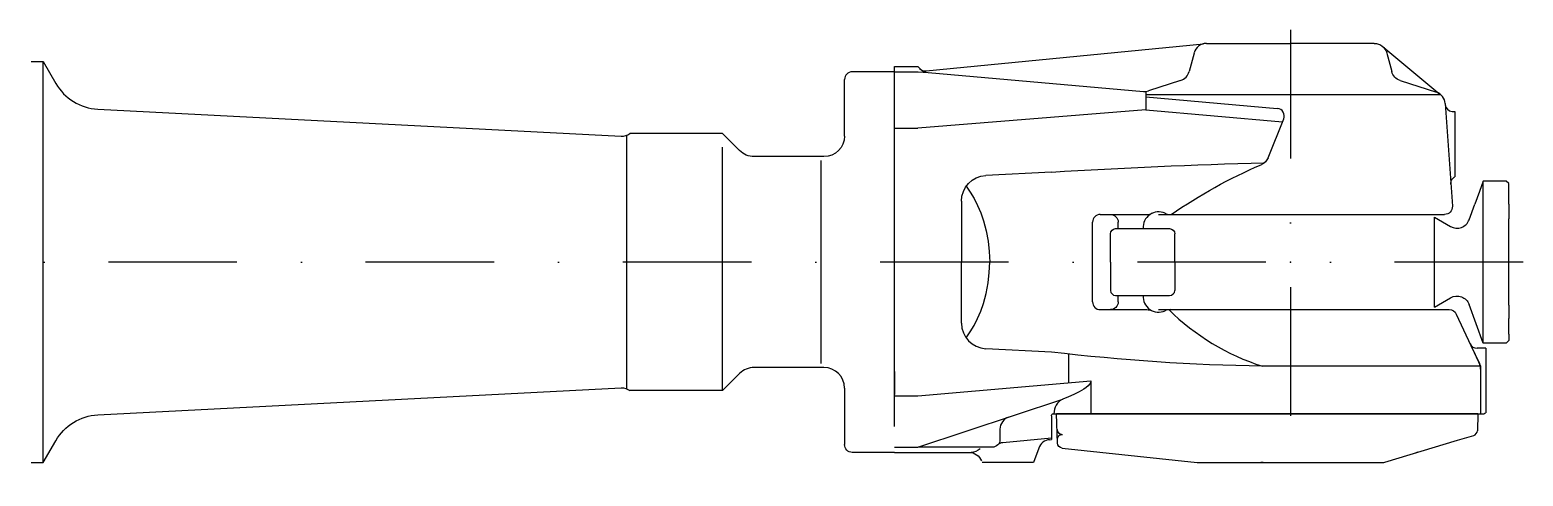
# Model space of a CAD drawing. Extents: x 980 to 2346, y 1056 to 1889.
# Drawn here: x 1765 to 2346, y 1417 to 1590 of the extents above; entities that cross this region are included whole.
import ezdxf

# ---------------------------------------------------------------- set-up
doc = ezdxf.new("R2010")
doc.units = 0
doc.header["$LTSCALE"] = 100
for name, pattern in [('DASHDOT', [1, 0.5, -0.25, 0, -0.25]), ('GEN7', [15, 10, -2.5, 0, -2.5]), ('PHANTOM', [2.5, 1.25, -0.25, 0.25, -0.25, 0.25, -0.25])]:
    doc.linetypes.add(name, pattern=pattern)
doc.layers.get('0').update_dxf_attribs({"linetype": 'CONTINUOUS'})
doc.layers.add('7', color=4, linetype='GEN7')

msp = doc.modelspace()

# ---------------------------------------------------------------- linework, layer by layer
at = {"linetype": 'CONTINUOUS'}
for p, q in [((2113.24, 1574.308), (2221.25, 1584.878)), ((2217.51, 1581.288), (2215.58, 1574.098)), ((2222.34, 1584.998), (2255, 1584.998)), ((2287.66, 1584.998), (2255, 1584.998)), ((2290.6, 1584.108), (2313.17, 1565.338)), ((2292.49, 1581.288), (2294.42, 1574.098)), ((1765, 1577.998), (1769.71, 1577.998)), ((1769.71, 1421.998), (1769.71, 1577.998)), ((1769.71, 1577.998), (1774.58, 1569.478)), ((2101, 1499.998), (2101, 1575.998)), ((2101, 1575.998), (2110, 1575.998)), ((2110, 1575.998), (2110.9, 1575.098)), ((2081.5, 1548.998), (2081.5, 1570.998)), ((2101, 1573.998), (2084.5, 1573.998)), ((2101, 1573.998), (2109.79, 1573.998)), ((2110.21, 1573.978), (2114, 1573.648)), ((2114, 1573.648), (2197.78, 1566.318)), ((2212.3, 1570.638), (2199.77, 1566.548)), ((2297.7, 1570.638), (2311.8, 1566.038)), ((2101, 1435.998), (2101, 1563.998)), ((2198.8, 1566.338), (2198.8, 1559.208)), ((2313.6, 1564.998), (2198.8, 1564.998)), ((2198.8, 1564.228), (2249.91, 1559.758)), ((1790.91, 1559.428), (1994.6, 1548.928)), ((2198.8, 1559.208), (2110, 1551.998)), ((2198.8, 1559.208), (2251.99, 1554.548)), ((2315.23, 1561.638), (2318.03, 1521.708)), ((2318.25, 1558.498), (2319, 1558.498)), ((2319, 1558.498), (2319, 1533.138)), ((2101, 1551.998), (2110, 1551.998)), ((2246.33, 1540.558), (2252.43, 1555.638)), ((1996.79, 1450.698), (1996.79, 1549.298)), ((2034, 1549.998), (1997.96, 1549.998)), ((2034, 1549.998), (2040.66, 1543.338)), ((2034, 1449.998), (2034, 1544.638)), ((2073.5, 1540.998), (2046.31, 1540.998)), ((2072.45, 1460.498), (2072.45, 1539.498)), ((2162, 1534.998), (2136.48, 1533.678)), ((2330, 1531.498), (2328.54, 1527.498)), ((2330, 1499.998), (2330, 1531.498)), ((2339, 1531.498), (2330, 1531.498)), ((2340, 1530.498), (2339, 1531.498)), ((2340, 1527.498), (2340, 1530.498)), ((2127, 1523.688), (2127, 1499.998)), ((2324.54, 1516.478), (2326.72, 1522.498)), ((2328.54, 1527.498), (2326.72, 1522.498)), ((2340, 1522.498), (2340, 1527.498)), ((2340, 1522.498), (2340, 1516.748)), ((2181, 1518.498), (2199.13, 1518.498)), ((2203.71, 1518.498), (2315.03, 1518.498)), ((2311.05, 1482.498), (2311.05, 1517.498)), ((2311.05, 1517.498), (2317.34, 1513.858)), ((2340, 1483.248), (2340, 1516.748)), ((2178, 1499.998), (2178, 1515.498)), ((2185, 1499.998), (2185, 1510.998)), ((2187, 1512.998), (2208, 1512.998)), ((2188, 1512.998), (2188, 1515.498)), ((2210, 1499.998), (2210, 1510.998)), ((2127, 1476.298), (2127, 1499.998)), ((2178, 1484.498), (2178, 1499.998)), ((2185, 1499.998), (2185, 1488.998)), ((2210, 1499.998), (2210, 1488.998)), ((2330, 1468.498), (2330, 1499.998)), ((2187, 1486.998), (2208, 1486.998)), ((2188, 1484.498), (2188, 1486.998)), ((2311.05, 1482.498), (2317.34, 1486.128)), ((2330, 1468.498), (2324.54, 1483.508)), ((2340, 1483.248), (2340, 1477.998)), ((2181, 1481.498), (2199.13, 1481.498)), ((2203.71, 1481.498), (2316.83, 1481.498)), ((2319.55, 1479.758), (2325.27, 1467.498)), ((2340, 1471.998), (2340, 1477.998)), ((2340, 1471.998), (2340, 1469.498)), ((2162, 1464.998), (2136.48, 1466.318)), ((2325.27, 1467.498), (2328.53, 1460.498)), ((2325.59, 1466.798), (2329, 1459.498)), ((2331, 1466.498), (2327.65, 1466.498)), ((2339, 1468.498), (2330, 1468.498)), ((2331, 1466.498), (2331, 1441.318)), ((2340, 1469.498), (2339, 1468.498)), ((2073.5, 1458.998), (2046.31, 1458.998)), ((2168.68, 1464.228), (2168.68, 1453.098)), ((2329, 1459.498), (2244.13, 1459.498)), ((2329, 1459.498), (2329, 1440.998)), ((2034, 1449.998), (2040.66, 1456.648)), ((2101, 1457.498), (2101, 1448.498)), ((2110, 1447.998), (2177.29, 1453.848)), ((2177.29, 1453.848), (2177.29, 1440.998)), ((1790.91, 1440.558), (1994.6, 1451.058)), ((2034, 1449.998), (1997.96, 1449.998)), ((2081.5, 1450.998), (2081.5, 1428.998)), ((2101, 1447.998), (2110, 1447.998)), ((2110, 1427.998), (2166.51, 1446.718)), ((2162, 1440.198), (2162, 1430.998)), ((2162.8, 1440.998), (2255, 1440.998)), ((2328, 1440.998), (2164, 1440.998)), ((2164.4, 1429.568), (2164, 1440.998)), ((2255, 1440.998), (2328, 1440.998)), ((2321, 1440.998), (2330.34, 1440.998)), ((2328, 1440.998), (2327.77, 1434.428)), ((1769.71, 1421.998), (1774.58, 1430.508)), ((2142, 1434.988), (2142, 1430.998)), ((2143.09, 1429.878), (2161.98, 1431.698)), ((2161.28, 1430.928), (2162, 1430.998)), ((2291.7, 1422.208), (2320.05, 1430.688)), ((2320.07, 1430.698), (2326.35, 1432.578)), ((2101, 1425.998), (2084.5, 1425.998)), ((2101, 1427.998), (2110, 1427.998)), ((2101, 1425.998), (2130.77, 1425.998)), ((2139, 1427.998), (2110.13, 1427.998)), ((2157.06, 1427.658), (2155, 1421.998)), ((2166.18, 1427.658), (2218.73, 1422.018)), ((1765, 1421.998), (1769.71, 1421.998)), ((2155, 1421.998), (2135, 1421.998)), ((2219.27, 1421.998), (2255, 1421.998)), ((2244.44, 1421.998), (2243.5, 1421.998)), ((2255, 1421.998), (2290.27, 1421.998))]:
    msp.add_line(p, q, dxfattribs=at)
at = {"linetype": 'PHANTOM'}
msp.add_line((2101, 1427.998), (2101.25, 1427.998), dxfattribs=at)
at = {"linetype": 'CONTINUOUS'}
for points in [[(2128.82, 1529.448, 0), (2130.44, 1527.158, 0), (2131.94, 1524.658, 0), (2133.31, 1521.958, 0), (2134.53, 1519.088, 0), (2135.57, 1516.078, 0), (2136.63, 1512.158, 0), (2137.38, 1508.128, 0), (2137.84, 1504.048, 0), (2138, 1499.998, 0)], [(2128.82, 1470.548, 0), (2130.44, 1472.828, 0), (2131.94, 1475.328, 0), (2133.31, 1478.028, 0), (2134.53, 1480.898, 0), (2135.57, 1483.908, 0), (2136.63, 1487.828, 0), (2137.38, 1491.858, 0), (2137.84, 1495.938, 0), (2138, 1499.998, 0)], [(2177.29, 1453.848, 0), (2177.32, 1453.458, 0), (2177.18, 1453.008, 0), (2176.84, 1452.468, 0), (2176.28, 1451.878, 0), (2175.52, 1451.228, 0), (2174.56, 1450.548, 0), (2172.81, 1449.498, 0), (2170.79, 1448.468, 0), (2168.64, 1447.528, 0), (2166.51, 1446.718, 0)]]:
    msp.add_polyline3d(points, dxfattribs=at)
for centre, radius, start, end in [((2222.34, 1579.998), 5, 90, 165), ((2112.94, 1577.298), 3, 221.94, 275.5857), ((2114.43, 1578.638), 5, 225, 265), ((1791.94, 1579.408), 20, 209.745, 267.0492), ((2084.5, 1570.998), 3, 90, 180), ((2210.75, 1575.388), 5, 288.0605, 345), ((2198.22, 1571.298), 5, 265, 288.0605), ((2310.25, 1561.288), 5, 4, 71.94), ((2249.65, 1556.768), 3, 337.9818, 85), ((2318.25, 1561.498), 3, 184, 265.1801), ((2318.25, 1561.498), 3, 265.1801, 270), ((1994.86, 1553.928), 5, 267.0492, 308.1614), ((2181, 1515.498), 3, 90, 180), ((2203.71, 1513.498), 6, 65.38, 184.278), ((2199.13, 1523.498), 5, 270, 294.62), ((2208.29, 1523.498), 5, 245.38, 270), ((2319.84, 1518.188), 5, 240, 340), ((2187, 1488.998), 2, 180, 270), ((2208, 1488.998), 2, 270, 0), ((2181, 1484.498), 3, 180, 270), ((2203.71, 1486.498), 6, 174.829, 294.62), ((2137, 1476.298), 10, 180, 267.0392), ((2208.29, 1476.498), 5, 90, 114.62), ((2272.12, 1547.078), 91.95, 225.502, 252.277), ((2327.65, 1469.498), 3, 205, 270), ((2046.31, 1450.998), 8, 90, 135), ((2073.5, 1450.998), 8, 360, 90), ((2324, 1458.388), 5, 0, 25), ((2169.12, 1441.178), 6.119, 115.211, 181.719), ((2147, 1434.988), 5, 108.328, 180), ((2161.76, 1425.948), 5, 95.492, 160), ((2166.21, 1434.998), 2, 182, 270), ((2325.77, 1434.498), 2, 286.6761, 358), ((2302.89, 1428.688), 3, 286.6761, 302.1949), ((2219.27, 1426.998), 5, 263.8845, 270), ((2290.27, 1426.998), 5, 270, 286.6761)]:
    msp.add_arc(centre, radius, start, end, dxfattribs=at)
at = {"linetype": 'CONTINUOUS', "extrusion": (4.85601e-15, 5.89871e-15, -1)}
msp.add_arc((-2287.66, 1579.998), 5, 90, 165, dxfattribs=at)
at = {"linetype": 'CONTINUOUS', "extrusion": (-6.26311e-14, -1.46103e-12, -1)}
msp.add_arc((-2109.79, 1568.998), 5, 90, 94.891, dxfattribs=at)
at = {"linetype": 'CONTINUOUS', "extrusion": (-2.11399e-15, -2.40546e-15, -1)}
msp.add_arc((-2299.25, 1575.388), 5, 288.0605, 345, dxfattribs=at)
at = {"linetype": 'CONTINUOUS', "extrusion": (-4.44089e-16, 5.55112e-16, -1)}
msp.add_arc((-2073.5, 1548.998), 8, 180, 270, dxfattribs=at)
at = {"linetype": 'CONTINUOUS', "extrusion": (6.67289e-15, 1.60934e-14, -1)}
msp.add_arc((-2046.31, 1548.998), 8, 270, 315, dxfattribs=at)
at = {"linetype": 'CONTINUOUS', "extrusion": (-1.23986e-14, 1.20929e-14, -1)}
msp.add_arc((-2241.69, 1542.428), 5, 202.018, 246.905, dxfattribs=at)
at = {"linetype": 'CONTINUOUS', "extrusion": (3.51287e-16, -1.2965e-14, -1)}
msp.add_arc((-2313.06, -976.106), 2515.64, 86.557, 88.448, dxfattribs=at)
at = {"linetype": 'CONTINUOUS', "extrusion": (-8.47586e-16, 1.98758e-15, -1)}
msp.add_arc((-2321.05, 1356.338), 197.304, 55.27, 66.905, dxfattribs=at)
at = {"linetype": 'CONTINUOUS', "extrusion": (-9.3287e-16, 8.41116e-16, -1)}
msp.add_arc((-2137, 1523.688), 10, 0, 87.039, dxfattribs=at)
at = {"linetype": 'CONTINUOUS', "extrusion": (1.07206e-14, -2.90119e-15, -1)}
msp.add_arc((-2320.42, 1530.498), 3, 356, 36.235, dxfattribs=at)
at = {"linetype": 'CONTINUOUS', "extrusion": (-1.16393e-13, 1.34076e-13, -1)}
msp.add_arc((-2320.42, 1530.498, 0), 3, 36.235, 61.753, dxfattribs=at)
at = {"linetype": 'CONTINUOUS', "extrusion": (4.44089e-15, 4.44089e-15, -1)}
msp.add_arc((-2185, 1515.498), 3, 90, 180, dxfattribs=at)
at = {"linetype": 'CONTINUOUS', "extrusion": (-5.32907e-15, 4.44089e-15, -1)}
msp.add_arc((-2315.03, 1521.498), 3, 176, 270, dxfattribs=at)
at = {"linetype": 'CONTINUOUS', "extrusion": (2.22045e-15, -2.22045e-15, -1)}
for centre, start in [((-2187, 1510.998), 360), ((-2166.35, 1430.998), 358)]:
    msp.add_arc(centre, 2, start, 90, dxfattribs=at)
at = {"linetype": 'CONTINUOUS', "extrusion": (-2.22045e-15, -2.22045e-15, -1)}
msp.add_arc((-2208, 1510.998), 2, 90, 180, dxfattribs=at)
at = {"linetype": 'CONTINUOUS', "extrusion": (4.44089e-15, -4.44089e-15, -1)}
for centre in [(-2185, 1484.498), (-2139, 1430.998)]:
    msp.add_arc(centre, 3, 180, 270, dxfattribs=at)
at = {"linetype": 'CONTINUOUS', "extrusion": (3.78952e-16, 1.5557e-15, -1)}
msp.add_arc((-2319.84, 1481.798), 5, 60, 160, dxfattribs=at)
at = {"linetype": 'CONTINUOUS', "extrusion": (1.24105e-14, 5.58636e-14, -1)}
msp.add_arc((-2199.13, 1476.498), 5, 90, 114.62, dxfattribs=at)
at = {"linetype": 'CONTINUOUS', "extrusion": (0, 0, -1)}
msp.add_arc((-2316.83, 1478.498), 3, 90, 155, dxfattribs=at)
at = {"linetype": 'CONTINUOUS', "extrusion": (-4.93841e-16, -4.1528e-15, -1)}
msp.add_arc((-2256.42, 2259.008), 799.604, 270.8809, 276.7816, dxfattribs=at)
at = {"linetype": 'CONTINUOUS', "extrusion": (-5.93772e-15, -1.90557e-14, -1)}
msp.add_arc((-1994.86, 1446.068), 5, 87.049, 128.161, dxfattribs=at)
at = {"linetype": 'CONTINUOUS', "extrusion": (2.18369e-13, -4.37785e-13, -1)}
msp.add_arc((-2332, 1438.498, 0), 3, 56.442, 70.529, dxfattribs=at)
at = {"linetype": 'CONTINUOUS', "extrusion": (-4.77792e-16, 6.4239e-16, -1)}
msp.add_arc((-1791.94, 1420.588), 20, 29.745, 87.049, dxfattribs=at)
at = {"linetype": 'CONTINUOUS', "extrusion": (-2.75335e-14, 2.77556e-14, -1)}
msp.add_arc((-2162.8, 1440.198), 0.8, 0, 90, dxfattribs=at)
at = {"linetype": 'CONTINUOUS', "extrusion": (-4.97023e-15, 9.93197e-15, -1)}
msp.add_arc((-2143.38, 1426.898), 3, 43.118, 84.508, dxfattribs=at)
at = {"linetype": 'CONTINUOUS', "extrusion": (-2.1261e-15, -2.7404e-15, -1)}
msp.add_arc((-2166.4, 1429.638), 2, 276.1155, 358, dxfattribs=at)
at = {"linetype": 'CONTINUOUS', "extrusion": (1.4803e-15, 1.33227e-15, -1)}
msp.add_arc((-2084.5, 1428.998), 3, 270, 0, dxfattribs=at)
at = {"linetype": 'CONTINUOUS', "extrusion": (5.00616e-15, 7.02058e-15, -1)}
msp.add_arc((-2130.04, 1420.998), 5, 90, 160, dxfattribs=at)
at = {"linetype": 'CONTINUOUS', "extrusion": (2.22045e-15, -5.32907e-15, -1)}
msp.add_arc((-2130.77, 1430.998), 5, 225.585, 270, dxfattribs=at)
at = {"linetype": 'CONTINUOUS'}
msp.add_point((2255, 1499.998), dxfattribs=at)
msp.add_point((2255, 1499.998), dxfattribs=at)
msp.add_point((2255, 1499.998), dxfattribs=at)
msp.add_point((2255, 1499.998), dxfattribs=at)
msp.add_point((2255, 1499.998), dxfattribs=at)
msp.add_point((2255, 1499.998), dxfattribs=at)
at = {"layer": '7', "linetype": 'DASHDOT'}
for p, q in [((2254.996, 1590.277), (2254.996, 1416.763)), ((2345.565, 1499.999), (980.151, 1499.999))]:
    msp.add_line(p, q, dxfattribs=at)

doc.saveas('drawing.dxf')
